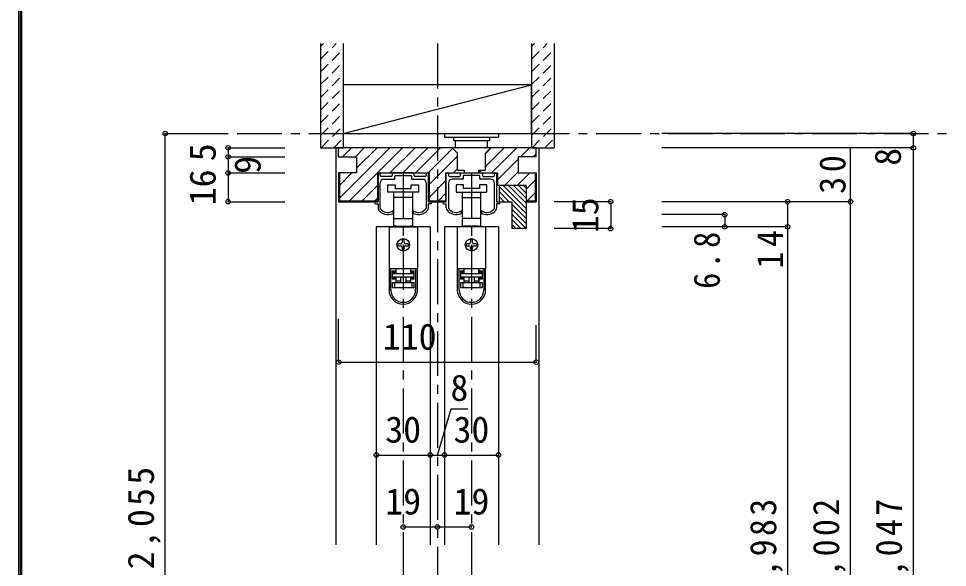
# Model space of a CAD drawing. Units: millimetres, scale not verified. Extents: x -973 to 977, y -718 to 696.
# Drawn here: x -973 to -456, y -259 to 46 of the extents above; entities that cross this region are included whole.
import ezdxf
from ezdxf.enums import TextEntityAlignment as Align

# ---------------------------------------------------------------- set-up
doc = ezdxf.new("R2010")
doc.units = ezdxf.units.MM
doc.header["$LTSCALE"] = 5
doc.header["$PDMODE"] = 32
doc.header["$PDSIZE"] = 2.5
doc.linetypes.add('CHAIN1', pattern=[8, 5, -1, 1, -1])
doc.linetypes.add('DASHED1', pattern=[1.8, 1.2, -0.6])
for name, color, linetype in [('0-1_通り芯', 4, 'CHAIN1'), ('0-2_柱', 7, 'Continuous'), ('0-3_仕上げ', 2, 'Continuous'), ('0-4_枠', 3, 'Continuous'), ('0-6_扉', 6, 'Continuous'), ('0-7_金物', 7, 'Continuous'), ('0-B_寸法', 7, 'Continuous'), ('0-C_ハッチ', 4, 'Continuous'), ('F-1_枠', 6, 'Continuous')]:
    doc.layers.add(name, color=color, linetype=linetype)
doc.styles.add('ＭＳ ゴシック', font='')
doc.styles.get('ＭＳ ゴシック').set_extended_font_data('MS Gothic')

msp = doc.modelspace()

# ---------------------------------------------------------------- linework, layer by layer
at = {"layer": '0-1_通り芯'}
for p, q in [((-740.18, 32.5), (-740.18, -536.5)), ((-891.68, -17.5), (-456.18, -17.5)), ((-759.18, -39.5), (-759.18, -526.5)), ((-721.18, -39.5), (-721.18, -526.5))]:
    msp.add_line(p, q, dxfattribs=at)
at = {"layer": '0-2_柱'}
for p, q in [((-792.68, 9.5), (-792.68, -17.5)), ((-687.68, 9.5), (-792.68, 9.5)), ((-792.68, -17.5), (-687.68, 9.5)), ((-687.68, -17.5), (-687.68, 9.5)), ((-792.68, -17.5), (-687.68, -17.5))]:
    msp.add_line(p, q, dxfattribs=at)
at = {"layer": '0-3_仕上げ'}
for p, q in [((-805.18, 32.5), (-805.18, -25.5)), ((-792.68, 32.5), (-792.68, -25.5)), ((-687.68, 32.5), (-687.68, -25.5)), ((-675.18, 32.5), (-675.18, -25.5)), ((-805.18, -25.5), (-792.68, -25.5)), ((-687.68, -25.5), (-675.18, -25.5))]:
    msp.add_line(p, q, dxfattribs=at)
at = {"layer": '0-4_枠', "color": 4}
for p, q in [((-795.18, -25.5), (-796.68, -25.5)), ((-796.68, -25.5), (-796.68, -246.5)), ((-685.18, -25.5), (-683.68, -25.5)), ((-683.68, -25.5), (-683.68, -246.5))]:
    msp.add_line(p, q, dxfattribs=at)
at = {"layer": '0-4_枠'}
for p, q in [((-795.18, -30.5), (-795.18, -25.5)), ((-685.18, -25.5), (-795.18, -25.5)), ((-728.93, -28.5), (-731.93, -25.5)), ((-713.43, -28.5), (-710.43, -25.5)), ((-685.18, -30.5), (-685.18, -25.5)), ((-795.18, -30.5), (-785.18, -30.5)), ((-785.18, -30.5), (-785.18, -39.5)), ((-728.93, -38), (-728.93, -28.5)), ((-713.43, -38), (-713.43, -28.5)), ((-695.18, -30.5), (-695.18, -39.5)), ((-685.18, -30.5), (-695.18, -30.5)), ((-795.18, -39.5), (-795.18, -55.5)), ((-785.18, -39.5), (-795.18, -39.5)), ((-794.68, -39.5), (-794.68, -55)), ((-773.58, -39.5), (-744.78, -39.5)), ((-773.58, -39.5), (-773.58, -55.5)), ((-744.78, -39.5), (-744.78, -55.5)), ((-735.58, -39.5), (-706.78, -39.5)), ((-735.58, -39.5), (-735.58, -55.5)), ((-717.18, -38), (-717.18, -39.5)), ((-717.18, -38), (-713.43, -38)), ((-706.78, -39.5), (-706.78, -46.5)), ((-695.18, -39.5), (-685.18, -39.5)), ((-685.68, -39.5), (-685.68, -55)), ((-685.18, -39.5), (-685.18, -55.5)), ((-690.78, -46.5), (-706.78, -46.5)), ((-690.78, -46.5), (-690.78, -70.5)), ((-795.18, -55.5), (-773.58, -55.5)), ((-794.68, -55), (-773.58, -55)), ((-744.78, -55), (-735.58, -55)), ((-744.78, -55.5), (-735.58, -55.5)), ((-698.78, -55.5), (-698.78, -70.5)), ((-690.78, -55), (-685.68, -55)), ((-690.78, -55.5), (-685.18, -55.5)), ((-690.78, -70.5), (-698.78, -70.5))]:
    msp.add_line(p, q, dxfattribs=at)
for points in [[(-728.93, -38), (-725.18, -38), (-725.18, -39.5)], [(-705.78, -46.5), (-705.78, -51.75), (-705.78, -55.5), (-698.78, -55.5)]]:
    msp.add_lwpolyline(points, dxfattribs=at)
at = {"layer": '0-6_扉'}
for p, q in [((-744.18, -69.5), (-774.18, -69.5)), ((-774.18, -69.5), (-774.18, -246.5)), ((-744.18, -69.5), (-744.18, -246.5)), ((-706.18, -69.5), (-736.18, -69.5)), ((-736.18, -69.5), (-736.18, -246.5)), ((-706.18, -69.5), (-706.18, -246.5))]:
    msp.add_line(p, q, dxfattribs=at)
at = {"layer": '0-7_金物'}
for p, q in [((-736.18, -17.5), (-736.18, -19.5)), ((-736.18, -17.5), (-706.18, -17.5)), ((-736.18, -19.5), (-706.18, -19.5)), ((-731.18, -19.5), (-731.18, -21.5)), ((-711.18, -19.5), (-711.18, -21.5)), ((-706.18, -17.5), (-706.18, -19.5)), ((-731.18, -21.5), (-711.18, -21.5)), ((-730.18, -21.5), (-730.18, -25.5)), ((-712.18, -25.5), (-712.18, -21.5)), ((-772.48, -39.5), (-772.68, -39.5)), ((-771.98, -41), (-771.98, -40)), ((-765.33, -40), (-765.33, -41)), ((-753.53, -39.5), (-764.83, -39.5)), ((-763.83, -42.7), (-763.83, -41.3)), ((-754.53, -41.3), (-754.53, -42.7)), ((-753.03, -41), (-753.03, -40)), ((-746.38, -40), (-746.38, -41)), ((-745.68, -39.5), (-745.88, -39.5)), ((-745.18, -55.5), (-745.18, -40)), ((-735.18, -55.5), (-735.18, -40)), ((-734.68, -39.5), (-734.48, -39.5)), ((-733.98, -40), (-733.98, -41)), ((-727.33, -41), (-727.33, -40)), ((-726.83, -39.5), (-715.53, -39.5)), ((-725.83, -41.3), (-725.83, -42.7)), ((-716.53, -42.7), (-716.53, -41.3)), ((-715.03, -40), (-715.03, -41)), ((-708.38, -41), (-708.38, -40)), ((-707.88, -39.5), (-707.68, -39.5)), ((-707.18, -40), (-707.18, -55.5)), ((-771.98, -59.123), (-771.98, -45)), ((-765.83, -41.5), (-771.48, -41.5)), ((-769.98, -43), (-764.13, -43)), ((-767.68, -50.2), (-767.68, -46.2)), ((-767.68, -46.2), (-763.68, -46.2)), ((-763.68, -46.2), (-763.68, -48.2)), ((-754.68, -46.2), (-750.68, -46.2)), ((-754.68, -48.2), (-754.68, -46.2)), ((-754.23, -43), (-748.38, -43)), ((-746.88, -41.5), (-752.53, -41.5)), ((-750.68, -46.2), (-750.68, -50.2)), ((-746.38, -45), (-746.38, -59.123)), ((-733.98, -45), (-733.98, -59.123)), ((-733.48, -41.5), (-727.83, -41.5)), ((-726.13, -43), (-731.98, -43)), ((-729.68, -46.2), (-729.68, -50.2)), ((-725.68, -46.2), (-729.68, -46.2)), ((-725.68, -48.2), (-725.68, -46.2)), ((-716.68, -46.2), (-716.68, -48.2)), ((-712.68, -46.2), (-716.68, -46.2)), ((-710.38, -43), (-716.23, -43)), ((-714.53, -41.5), (-708.88, -41.5)), ((-712.68, -50.2), (-712.68, -46.2)), ((-708.38, -59.123), (-708.38, -45)), ((-759.18, -50.2), (-767.68, -50.2)), ((-764.43, -64.8), (-764.43, -50.2)), ((-763.68, -48.2), (-754.68, -48.2)), ((-750.68, -50.2), (-759.18, -50.2)), ((-753.93, -50.2), (-753.93, -64.8)), ((-729.68, -50.2), (-721.18, -50.2)), ((-726.43, -50.2), (-726.43, -64.8)), ((-716.68, -48.2), (-725.68, -48.2)), ((-721.18, -50.2), (-712.68, -50.2)), ((-715.93, -64.8), (-715.93, -50.2)), ((-759.18, -53.2), (-764.43, -53.2)), ((-753.93, -53.2), (-759.18, -53.2)), ((-745.18, -55.5), (-743.78, -55.5)), ((-745.18, -58.966), (-745.18, -56.7)), ((-743.78, -56.7), (-745.18, -56.7)), ((-735.18, -55.5), (-736.58, -55.5)), ((-736.58, -56.7), (-735.18, -56.7)), ((-735.18, -58.966), (-735.18, -56.7)), ((-726.43, -53.2), (-721.18, -53.2)), ((-721.18, -53.2), (-715.93, -53.2)), ((-707.18, -55.5), (-705.78, -55.5)), ((-764.68, -61.257), (-764.68, -61)), ((-753.68, -61), (-753.68, -61.257)), ((-726.68, -61), (-726.68, -61.257)), ((-715.68, -61.257), (-715.68, -61)), ((-764.43, -69.2), (-764.43, -64.8)), ((-764.43, -64.8), (-759.18, -64.8)), ((-759.18, -64.8), (-753.93, -64.8)), ((-753.93, -64.8), (-753.93, -69.2)), ((-726.43, -64.8), (-726.43, -69.2)), ((-721.18, -64.8), (-726.43, -64.8)), ((-715.93, -64.8), (-721.18, -64.8)), ((-715.93, -69.2), (-715.93, -64.8)), ((-767.08, -69.5), (-751.28, -69.5)), ((-767.08, -69.5), (-767.08, -92.8)), ((-763.18, -69.2), (-764.43, -69.2)), ((-763.18, -69.5), (-763.18, -69.2)), ((-753.93, -69.2), (-755.18, -69.2)), ((-751.28, -69.5), (-751.28, -92.8)), ((-729.08, -69.5), (-729.08, -92.8)), ((-713.28, -69.5), (-729.08, -69.5)), ((-726.43, -69.2), (-725.18, -69.2)), ((-717.18, -69.5), (-717.18, -69.2)), ((-717.18, -69.2), (-715.93, -69.2)), ((-713.28, -69.5), (-713.28, -92.8)), ((-759.68, -77), (-759.68, -78)), ((-758.68, -78), (-758.68, -77)), ((-721.68, -77), (-721.68, -78)), ((-720.68, -78), (-720.68, -77)), ((-760.68, -79), (-761.68, -79)), ((-761.68, -80), (-760.68, -80)), ((-759.68, -81), (-759.68, -82)), ((-758.68, -82), (-758.68, -81)), ((-756.68, -79), (-757.68, -79)), ((-757.68, -80), (-756.68, -80)), ((-722.68, -79), (-723.68, -79)), ((-723.68, -80), (-722.68, -80)), ((-721.68, -81), (-721.68, -82)), ((-720.68, -82), (-720.68, -81)), ((-718.68, -79), (-719.68, -79)), ((-719.68, -80), (-718.68, -80)), ((-767.08, -92.8), (-767.08, -92.9)), ((-751.28, -92.8), (-767.08, -92.8)), ((-767.08, -92.9), (-767.08, -104.6)), ((-766.08, -92.9), (-767.08, -92.9)), ((-766.08, -104.6), (-766.08, -92.9)), ((-763.38, -92.9), (-766.08, -92.9)), ((-764.08, -92.9), (-764.08, -92.8)), ((-763.38, -92.9), (-763.38, -93.9)), ((-763.18, -95), (-763.18, -92.8)), ((-755.18, -92.8), (-755.18, -95)), ((-754.98, -93.9), (-754.98, -92.9)), ((-752.28, -92.9), (-754.98, -92.9)), ((-754.28, -92.8), (-754.28, -92.9)), ((-751.28, -92.8), (-751.28, -92.9)), ((-751.28, -104.6), (-751.28, -92.9)), ((-729.08, -92.8), (-729.08, -92.9)), ((-713.28, -92.8), (-729.08, -92.8)), ((-729.08, -92.9), (-729.08, -104.6)), ((-728.08, -92.9), (-729.08, -92.9)), ((-728.08, -104.6), (-728.08, -92.9)), ((-725.38, -92.9), (-728.08, -92.9)), ((-726.08, -92.9), (-726.08, -92.8)), ((-725.38, -92.9), (-725.38, -93.9)), ((-725.18, -95), (-725.18, -92.8)), ((-717.18, -92.8), (-717.18, -95)), ((-716.98, -93.9), (-716.98, -92.9)), ((-714.28, -92.9), (-716.98, -92.9)), ((-716.28, -92.8), (-716.28, -92.9)), ((-713.28, -92.8), (-713.28, -92.9)), ((-713.28, -104.6), (-713.28, -92.9)), ((-765.28, -93.9), (-763.38, -93.9)), ((-765.28, -93.9), (-765.28, -98.6)), ((-763.38, -94.9), (-765.28, -94.9)), ((-763.18, -95), (-765.08, -95)), ((-765.08, -95), (-765.08, -95.5)), ((-763.38, -93.9), (-763.38, -94.9)), ((-763.18, -99.5), (-763.18, -97.5)), ((-760.68, -97.5), (-760.68, -100.5)), ((-757.68, -97.5), (-757.68, -100.5)), ((-753.28, -95), (-755.18, -95)), ((-755.18, -97.5), (-755.18, -99.5)), ((-754.98, -93.9), (-753.08, -93.9)), ((-754.98, -97.6), (-753.08, -97.6)), ((-754.98, -98.6), (-754.98, -97.6)), ((-753.28, -95.5), (-753.28, -95)), ((-753.08, -98.6), (-753.08, -93.9)), ((-727.28, -93.9), (-725.38, -93.9)), ((-727.28, -93.9), (-727.28, -98.6)), ((-725.38, -94.9), (-727.28, -94.9)), ((-725.18, -95), (-727.08, -95)), ((-727.08, -95), (-727.08, -95.5)), ((-725.38, -93.9), (-725.38, -94.9)), ((-725.18, -99.5), (-725.18, -97.5)), ((-722.68, -97.5), (-722.68, -100.5)), ((-719.68, -97.5), (-719.68, -100.5)), ((-715.28, -95), (-717.18, -95)), ((-717.18, -97.5), (-717.18, -99.5)), ((-716.98, -93.9), (-715.08, -93.9)), ((-716.98, -97.6), (-715.08, -97.6)), ((-716.98, -98.6), (-716.98, -97.6)), ((-715.28, -95.5), (-715.28, -95)), ((-715.08, -98.6), (-715.08, -93.9)), ((-763.38, -98.6), (-765.28, -98.6)), ((-765.08, -103.5), (-765.08, -100.5)), ((-765.08, -100.5), (-764.08, -100.5)), ((-764.08, -100.5), (-764.08, -103.5)), ((-764.08, -100.5), (-754.28, -100.5)), ((-763.38, -98.6), (-763.38, -100.5)), ((-763.18, -99.5), (-760.68, -99.5)), ((-763.18, -100.5), (-763.18, -99.5)), ((-754.98, -100.5), (-754.98, -98.6)), ((-753.08, -98.6), (-754.98, -98.6)), ((-754.28, -103.5), (-754.28, -100.5)), ((-754.28, -100.5), (-753.28, -100.5)), ((-753.28, -100.5), (-753.28, -103.5)), ((-725.38, -98.6), (-727.28, -98.6)), ((-727.08, -103.5), (-727.08, -100.5)), ((-727.08, -100.5), (-726.08, -100.5)), ((-726.08, -100.5), (-726.08, -103.5)), ((-726.08, -100.5), (-716.28, -100.5)), ((-725.38, -98.6), (-725.38, -100.5)), ((-725.18, -99.5), (-722.68, -99.5)), ((-725.18, -100.5), (-725.18, -99.5)), ((-716.98, -100.5), (-716.98, -98.6)), ((-715.08, -98.6), (-716.98, -98.6)), ((-716.28, -103.5), (-716.28, -100.5)), ((-716.28, -100.5), (-715.28, -100.5)), ((-715.28, -100.5), (-715.28, -103.5)), ((-764.08, -103.5), (-765.08, -103.5)), ((-754.28, -103.5), (-764.08, -103.5)), ((-753.28, -103.5), (-754.28, -103.5)), ((-726.08, -103.5), (-727.08, -103.5)), ((-716.28, -103.5), (-726.08, -103.5)), ((-715.28, -103.5), (-716.28, -103.5))]:
    msp.add_line(p, q, dxfattribs=at)
for points in [[(-773.18, -40), (-773.18, -55.5), (-774.58, -55.5)], [(-763.53, -41), (-759.48, -41), (-759.18, -40.7), (-758.88, -41), (-754.83, -41)], [(-716.83, -41), (-720.88, -41), (-721.18, -40.7), (-721.48, -41), (-725.53, -41)], [(-774.58, -56.7), (-773.18, -56.7), (-773.18, -58.966)], [(-705.78, -56.7), (-707.18, -56.7), (-707.18, -58.966)], [(-763.18, -69.2), (-755.18, -69.2), (-755.18, -69.5)], [(-717.18, -69.2), (-725.18, -69.2), (-725.18, -69.5)], [(-751.28, -92.9), (-752.28, -92.9), (-752.28, -104.6)], [(-713.28, -92.9), (-714.28, -92.9), (-714.28, -104.6)], [(-765.28, -97.6), (-763.38, -97.6), (-763.38, -98.6)], [(-753.08, -94.9), (-754.98, -94.9), (-754.98, -93.9)], [(-727.28, -97.6), (-725.38, -97.6), (-725.38, -98.6)], [(-715.08, -94.9), (-716.98, -94.9), (-716.98, -93.9)], [(-757.68, -99.5), (-755.18, -99.5), (-755.18, -100.5)], [(-719.68, -99.5), (-717.18, -99.5), (-717.18, -100.5)]]:
    msp.add_lwpolyline(points, dxfattribs=at)
for points in [[(-753.28, -97.5), (-765.08, -97.5), (-765.08, -95.5), (-753.28, -95.5)], [(-715.28, -97.5), (-727.08, -97.5), (-727.08, -95.5), (-715.28, -95.5)]]:
    msp.add_lwpolyline(points, close=True, dxfattribs=at)
for centre in [(-759.18, -79.5), (-721.18, -79.5)]:
    msp.add_circle(centre, 3.5, dxfattribs=at)
for centre, radius, start, end in [((-772.68, -40), 0.5, 90, 180), ((-772.48, -40), 0.5, 360, 90), ((-771.48, -41), 0.5, 180, 270), ((-765.83, -41), 0.5, 270, 0), ((-764.83, -40), 0.5, 90, 180), ((-763.53, -41.3), 0.3, 90, 180), ((-754.83, -41.3), 0.3, 0, 90), ((-753.53, -40), 0.5, 0, 90), ((-752.53, -41), 0.5, 180, 270), ((-746.88, -41), 0.5, 270, 360), ((-745.88, -40), 0.5, 90, 180), ((-745.68, -40), 0.5, 0, 90), ((-734.68, -40), 0.5, 90, 180), ((-734.48, -40), 0.5, 360, 90), ((-733.48, -41), 0.5, 180, 270), ((-727.83, -41), 0.5, 270, 0), ((-726.83, -40), 0.5, 90, 180), ((-725.53, -41.3), 0.3, 90, 180), ((-716.83, -41.3), 0.3, 0, 90), ((-715.53, -40), 0.5, 0, 90), ((-714.53, -41), 0.5, 180, 270), ((-708.88, -41), 0.5, 270, 360), ((-707.88, -40), 0.5, 90, 180), ((-707.68, -40), 0.5, 0, 90), ((-769.98, -45), 2, 90, 180), ((-764.13, -42.7), 0.3, 270, 360), ((-754.23, -42.7), 0.3, 180, 270), ((-748.38, -45), 2, 0, 90), ((-731.98, -45), 2, 90, 180), ((-726.13, -42.7), 0.3, 270, 360), ((-716.23, -42.7), 0.3, 180, 270), ((-710.38, -45), 2, 0, 90), ((-774.58, -56.1), 0.6, 90, 270), ((-743.78, -56.1), 0.6, 270, 90), ((-736.58, -56.1), 0.6, 90, 270), ((-705.78, -56.1), 0.6, 270, 90), ((-771.18, -58.966), 2, 180, 215.95057), ((-767.78, -56.5), 6.2, 215.95057, 293.81884), ((-771.68, -59.123), 0.3, 180, 213.92311), ((-767.78, -56.5), 5, 213.92311, 301.89079), ((-765.68, -61.257), 1, 293.81884, 0), ((-764.98, -61), 0.3, 0, 121.89079), ((-753.38, -61), 0.3, 58.10921, 180), ((-752.68, -61.257), 1, 180, 246.18116), ((-750.58, -56.5), 5, 238.10921, 326.07689), ((-750.58, -56.5), 6.2, 246.18116, 324.04943), ((-746.68, -59.123), 0.3, 326.07689, 0), ((-747.18, -58.966), 2, 324.04943, 0), ((-733.18, -58.966), 2, 180, 215.95057), ((-729.78, -56.5), 6.2, 215.95057, 293.81884), ((-733.68, -59.123), 0.3, 180, 213.92311), ((-729.78, -56.5), 5, 213.92311, 301.89079), ((-727.68, -61.257), 1, 293.81884, 0), ((-726.98, -61), 0.3, 360, 121.89079), ((-715.38, -61), 0.3, 58.10921, 180), ((-714.68, -61.257), 1, 180, 246.18116), ((-712.58, -56.5), 5, 238.10921, 326.07689), ((-712.58, -56.5), 6.2, 246.18116, 324.04943), ((-708.68, -59.123), 0.3, 326.07689, 360), ((-709.18, -58.966), 2, 324.04943, 360), ((-759.18, -77), 0.5, 90, 180), ((-759.18, -77), 0.5, 0, 90), ((-721.18, -77), 0.5, 90, 180), ((-721.18, -77), 0.5, 0, 90), ((-761.68, -79.5), 0.5, 90, 180), ((-761.68, -79.5), 0.5, 180, 270), ((-760.68, -78), 1, 270, 0), ((-760.68, -81), 1, 0, 90), ((-759.18, -82), 0.5, 180, 270), ((-759.18, -82), 0.5, 270, 0), ((-757.68, -78), 1, 180, 270), ((-757.68, -81), 1, 90, 180), ((-756.68, -79.5), 0.5, 0, 90), ((-756.68, -79.5), 0.5, 270, 0), ((-723.68, -79.5), 0.5, 90, 180), ((-723.68, -79.5), 0.5, 180, 270), ((-722.68, -78), 1, 270, 0), ((-722.68, -81), 1, 0, 90), ((-721.18, -82), 0.5, 180, 270), ((-721.18, -82), 0.5, 270, 0), ((-719.68, -78), 1, 180, 270), ((-719.68, -81), 1, 90, 180), ((-718.68, -79.5), 0.5, 0, 90), ((-718.68, -79.5), 0.5, 270, 0), ((-759.18, -104.6), 7.9, 180, 0), ((-759.18, -104.6), 6.9, 180, 0), ((-721.18, -104.6), 7.9, 180, 0), ((-721.18, -104.6), 6.9, 180, 0)]:
    msp.add_arc(centre, radius, start, end, dxfattribs=at)
at = {"layer": '0-B_寸法', "color": 4}
for p, q in [((-891.68, -17.5), (-856.68, -17.5)), ((-891.68, -526.5), (-891.68, -17.5)), ((-475.18, -17.5), (-615.18, -17.5)), ((-475.18, -17.5), (-475.18, -25.5)), ((-856.68, -25.5), (-825.18, -25.5)), ((-856.68, -25.5), (-856.68, -30.5)), ((-475.18, -25.5), (-615.18, -25.5)), ((-510.18, -511.5), (-510.18, -25.5)), ((-475.18, -25.5), (-475.18, -526.5)), ((-856.68, -30.5), (-825.18, -30.5)), ((-856.68, -30.5), (-856.68, -39.5)), ((-856.68, -39.5), (-825.18, -39.5)), ((-856.68, -39.5), (-856.68, -55.5)), ((-856.68, -55.5), (-825.18, -55.5)), ((-643.68, -55.5), (-675.18, -55.5)), ((-643.68, -55.5), (-643.68, -70.5)), ((-510.18, -55.5), (-615.18, -55.5)), ((-545.18, -55.5), (-545.18, -506.5)), ((-580.18, -62.7), (-615.18, -62.7)), ((-580.18, -62.7), (-580.18, -69.5)), ((-643.68, -70.5), (-675.18, -70.5)), ((-545.18, -69.5), (-615.18, -69.5)), ((-795.18, -144.804), (-795.18, -120.746)), ((-685.18, -144.804), (-685.18, -124.246)), ((-795.18, -144.804), (-685.18, -144.804)), ((-774.18, -196.5), (-706.18, -196.5)), ((-759.18, -236.5), (-740.18, -236.5)), ((-740.18, -236.5), (-721.18, -236.5))]:
    msp.add_line(p, q, dxfattribs=at)
msp.add_lwpolyline([(-740.18, -196.5), (-732.578, -170.758), (-723.247, -170.758)], dxfattribs=at)
at = {"layer": '0-B_寸法'}
for p in [(-891.68, -17.5), (-475.18, -17.5), (-856.68, -25.5), (-475.18, -25.5), (-856.68, -30.5), (-856.68, -39.5), (-856.68, -55.5), (-643.68, -55.5), (-545.18, -55.5), (-510.18, -55.5), (-580.18, -62.7), (-643.68, -70.5), (-580.18, -69.5), (-545.18, -69.5), (-795.18, -144.804), (-685.18, -144.804), (-774.18, -196.5), (-744.18, -196.5), (-736.18, -196.5), (-706.18, -196.5), (-759.18, -236.5), (-740.18, -236.5), (-721.18, -236.5)]:
    msp.add_point(p, dxfattribs=at)
at = {"layer": '0-C_ハッチ', "linetype": 'DASHED1'}
for p, q in [((-805.18, 30.851), (-803.531, 32.5)), ((-805.18, 23.78), (-796.46, 32.5)), ((-687.68, 30.851), (-686.031, 32.5)), ((-687.68, 23.78), (-678.96, 32.5)), ((-805.18, 16.708), (-792.68, 29.208)), ((-687.68, 16.708), (-675.18, 29.208)), ((-805.18, 9.637), (-792.68, 22.137)), ((-687.68, 9.637), (-675.18, 22.137)), ((-805.18, 2.566), (-792.68, 15.066)), ((-687.68, 2.566), (-675.18, 15.066)), ((-805.18, -4.505), (-792.68, 7.995)), ((-687.68, -4.505), (-675.18, 7.995)), ((-805.18, -11.576), (-792.68, 0.924)), ((-687.68, -11.576), (-675.18, 0.924)), ((-805.18, -18.647), (-792.68, -6.147)), ((-687.68, -18.647), (-675.18, -6.147)), ((-804.962, -25.5), (-792.68, -13.218)), ((-687.462, -25.5), (-675.18, -13.218)), ((-797.891, -25.5), (-792.68, -20.289)), ((-680.391, -25.5), (-675.18, -20.289))]:
    msp.add_line(p, q, dxfattribs=at)
at = {"layer": '0-C_ハッチ'}
for p, q in [((-794.978, -25.5), (-795.18, -25.703)), ((-794.68, -53.487), (-766.693, -25.5)), ((-792.907, -30.5), (-787.907, -25.5)), ((-789.122, -55), (-759.622, -25.5)), ((-785.836, -30.5), (-780.836, -25.5)), ((-785.18, -36.916), (-773.765, -25.5)), ((-766.551, -39.5), (-752.551, -25.5)), ((-759.48, -39.5), (-745.48, -25.5)), ((-752.409, -39.5), (-738.409, -25.5)), ((-745.338, -39.5), (-731.634, -25.796)), ((-713.43, -28.805), (-710.125, -25.5)), ((-713.43, -35.876), (-703.054, -25.5)), ((-709.983, -39.5), (-695.983, -25.5)), ((-693.912, -30.5), (-688.912, -25.5)), ((-744.78, -46.013), (-728.93, -30.163)), ((-686.841, -30.5), (-685.18, -28.84)), ((-706.78, -43.369), (-695.18, -31.769)), ((-794.68, -46.416), (-787.765, -39.5)), ((-731.196, -39.5), (-728.93, -37.234)), ((-717.054, -39.5), (-715.554, -38)), ((-702.841, -46.5), (-695.18, -38.84)), ((-695.77, -46.5), (-688.77, -39.5)), ((-782.051, -55), (-773.58, -46.529)), ((-744.78, -53.084), (-735.58, -43.884)), ((-703.484, -46.5), (-690.78, -59.203)), ((-700.655, -46.5), (-690.78, -56.375)), ((-697.827, -46.5), (-690.78, -53.547)), ((-694.998, -46.5), (-690.78, -50.718)), ((-692.17, -46.5), (-690.78, -47.89)), ((-690.78, -48.582), (-685.68, -43.482)), ((-739.625, -55), (-735.58, -50.955)), ((-705.78, -47.032), (-690.78, -62.032)), ((-705.78, -49.86), (-700.141, -55.5)), ((-690.127, -55), (-685.68, -50.553)), ((-774.98, -55), (-773.58, -53.6)), ((-705.78, -52.689), (-702.969, -55.5)), ((-698.78, -56.86), (-690.78, -64.86)), ((-698.78, -59.689), (-690.78, -67.689)), ((-698.78, -62.517), (-690.797, -70.5)), ((-698.78, -65.346), (-693.626, -70.5)), ((-698.78, -68.174), (-696.454, -70.5))]:
    msp.add_line(p, q, dxfattribs=at)
at = {"layer": 'F-1_枠'}
for p, q in [((-973.347, 695.833), (-973.347, -700.833)), ((-972.514, 695.833), (-972.514, -700.833)), ((-971.68, 695.833), (-971.68, -700.833))]:
    msp.add_line(p, q, dxfattribs=at)

# ---------------------------------------------------------------- texts
at = {"layer": '0-B_寸法', "style": 'ＭＳ ゴシック'}
for s, p in [('5', (-859.18, -33)), ('8', (-477.68, -35.5)), ('9', (-834.18, -40)), ('16', (-859.18, -57.5)), ('15', (-646.18, -73))]:
    msp.add_text(s, height=14.66, rotation=90, dxfattribs=at).set_placement(p, align=Align.BOTTOM_LEFT)
for s, p in [('110', (-770.548, -142.304)), ('8', (-732.912, -170.758)), ('30', (-769.18, -194)), ('30', (-731.18, -194)), ('19', (-769.18, -234)), ('19', (-731.18, -234))]:
    msp.add_text(s, height=14.66, dxfattribs=at).set_placement(p, align=Align.BOTTOM_LEFT)
at = {"layer": '0-B_寸法', "char_height": 14.66, "attachment_point": 7, "rotation": 90, "style": 'ＭＳ ゴシック'}
for s, insert in [('\\T1.27;\\W0.95;30', (-512.68, -51.125)), ('\\T1.27;\\W0.95;14', (-547.68, -92.75)), ('\\T1.27;\\W0.9;6.8', (-582.68, -104)), ('\\T1.18;ＲＯＨ＝2,055', (-894.18, -354.5)), ('\\T1.19;\\W0.95;ＤＨ＝1,983', (-547.68, -343.25)), ('\\T1.19;\\W0.95;枠内＝2,002', (-512.68, -343.25)), ('\\T1.19;\\W0.95;枠外＝2,047', (-477.68, -343.25))]:
    msp.add_mtext(s, dxfattribs=dict(at, insert=insert))

doc.saveas('drawing.dxf')
